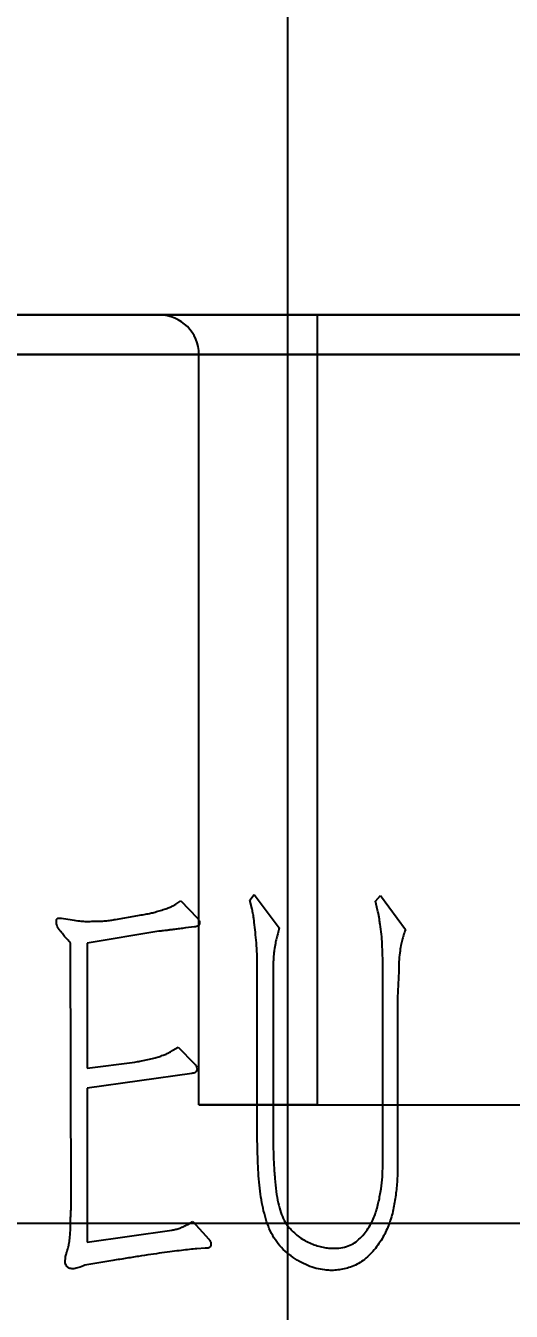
# Model space of a CAD drawing. Header units: millimetres. Extents: x 2 to 292, y 3 to 207.
# Drawn here: x 123.27 to 129.41, y 115.33 to 131.6 of the extents above; entities that cross this region are included whole.
import ezdxf

# ---------------------------------------------------------------- set-up
doc = ezdxf.new("R2010")
doc.units = ezdxf.units.MM
doc.layers.add('图框', color=7, linetype='Continuous')
doc.styles.add('SLDTEXTSTYLE2', font='TXT', dxfattribs={"width": 0.7})
doc.dimstyles.new('SLDDIMSTYLE0', dxfattribs={"dimtxt": 0.18, "dimasz": 4.08, "dimexe": 0, "dimexo": 0.0625, "dimgap": 0, "dimtad": 0, "dimtih": 1, "dimtoh": 1, "dimdec": 0, "dimrnd": 1e-09, "dimzin": 0, "dimdsep": 46, "dimtxsty": 'Standard', "dimsah": 1, "dimcen": 0.09, "dimadec": 0, "dimazin": 0, "dimtfac": 4.08, "dimtdec": 0, "dimtofl": 0, "dimtmove": 0, "dimatfit": 3, "dimfxl": 0, "dimfrac": 2, "dimtolj": 1, "dimtzin": 0, "dimarcsym": 0})
doc.dimstyles.new('SLDDIMSTYLE2', dxfattribs={"dimtxt": 3.5, "dimasz": 4.08, "dimexe": 0, "dimexo": 0.0625, "dimgap": 0.875, "dimtad": 0, "dimtih": 1, "dimtoh": 1, "dimlfac": 2, "dimrnd": 1e-09, "dimzin": 12, "dimdsep": 46, "dimtxsty": 'SLDTEXTSTYLE2', "dimsah": 1, "dimcen": 0.09, "dimadec": 0, "dimazin": 3, "dimtfac": 1, "dimtofl": 0, "dimtmove": 0, "dimatfit": 3, "dimfxl": 0, "dimfrac": 2, "dimtolj": 1, "dimtzin": 12, "dimarcsym": 0})

# ---------------------------------------------------------------- blocks, each defined once
blk = doc.blocks.new('_D_9')
at = {"layer": '图框'}
for p, q in [((126.583, 113.44), (126.583, 142.871)), ((119.583, 141.855), (126.583, 141.855))]:
    blk.add_line(p, q, dxfattribs=at)
blk.add_solid([(126.583, 141.855), (122.503, 142.363), (122.503, 141.347)], dxfattribs=at)
at = {"layer": '图框', "insert": (124.237, 142.871), "char_height": 3.5, "attachment_point": 1, "rotation": 90, "style": 'SLDTEXTSTYLE2'}
blk.add_mtext('157', dxfattribs=at)
blk = doc.blocks.new('_D_10')
at = {"layer": '图框'}
for p, q in [((137.083, 113.44), (137.083, 142.871)), ((126.583, 141.855), (137.083, 141.855))]:
    blk.add_line(p, q, dxfattribs=at)
blk.add_solid([(137.083, 141.855), (133.003, 142.363), (133.003, 141.347)], dxfattribs=at)
at = {"layer": '图框', "insert": (134.737, 142.871), "char_height": 3.5, "attachment_point": 1, "rotation": 90, "style": 'SLDTEXTSTYLE2'}
blk.add_mtext('178', dxfattribs=at)
blk = doc.blocks.new('_D_11')
at = {"layer": '图框'}
for p, q in [((144.083, 113.44), (144.083, 142.871)), ((137.083, 141.855), (144.083, 141.855))]:
    blk.add_line(p, q, dxfattribs=at)
blk.add_solid([(144.083, 141.855), (140.003, 142.363), (140.003, 141.347)], dxfattribs=at)
at = {"layer": '图框', "insert": (141.737, 142.871), "char_height": 3.5, "attachment_point": 1, "rotation": 90, "style": 'SLDTEXTSTYLE2'}
blk.add_mtext('192', dxfattribs=at)
blk = doc.blocks.new('_D_12')
at = {"layer": '图框'}
for p, q in [((154.583, 113.44), (154.583, 142.871)), ((144.083, 141.855), (154.583, 141.855))]:
    blk.add_line(p, q, dxfattribs=at)
blk.add_solid([(154.583, 141.855), (150.503, 142.363), (150.503, 141.347)], dxfattribs=at)
at = {"layer": '图框', "insert": (152.237, 142.871), "char_height": 3.5, "attachment_point": 1, "rotation": 90, "style": 'SLDTEXTSTYLE2'}
blk.add_mtext('213', dxfattribs=at)
blk = doc.blocks.new('_D_13')
at = {"layer": '图框'}
for p, q in [((161.583, 113.44), (161.583, 142.871)), ((154.583, 141.855), (161.583, 141.855))]:
    blk.add_line(p, q, dxfattribs=at)
blk.add_solid([(161.583, 141.855), (157.503, 142.363), (157.503, 141.347)], dxfattribs=at)
at = {"layer": '图框', "insert": (159.237, 142.871), "char_height": 3.5, "attachment_point": 1, "rotation": 90, "style": 'SLDTEXTSTYLE2'}
blk.add_mtext('227', dxfattribs=at)
blk = doc.blocks.new('_D_14')
at = {"layer": '图框'}
for p, q in [((172.083, 113.44), (172.083, 142.871)), ((161.583, 141.855), (172.083, 141.855))]:
    blk.add_line(p, q, dxfattribs=at)
blk.add_solid([(172.083, 141.855), (168.003, 142.363), (168.003, 141.347)], dxfattribs=at)
at = {"layer": '图框', "insert": (169.737, 142.871), "char_height": 3.5, "attachment_point": 1, "rotation": 90, "style": 'SLDTEXTSTYLE2'}
blk.add_mtext('248', dxfattribs=at)
blk = doc.blocks.new('_D_15')
at = {"layer": '图框'}
for p, q in [((179.083, 113.44), (179.083, 142.871)), ((172.083, 141.855), (179.083, 141.855))]:
    blk.add_line(p, q, dxfattribs=at)
blk.add_solid([(179.083, 141.855), (175.003, 142.363), (175.003, 141.347)], dxfattribs=at)
at = {"layer": '图框', "insert": (176.737, 142.871), "char_height": 3.5, "attachment_point": 1, "rotation": 90, "style": 'SLDTEXTSTYLE2'}
blk.add_mtext('262', dxfattribs=at)
blk = doc.blocks.new('_D_16')
at = {"layer": '图框'}
for p, q in [((189.583, 113.44), (189.583, 142.871)), ((179.083, 141.855), (189.583, 141.855))]:
    blk.add_line(p, q, dxfattribs=at)
blk.add_solid([(189.583, 141.855), (185.503, 142.363), (185.503, 141.347)], dxfattribs=at)
at = {"layer": '图框', "insert": (187.237, 142.871), "char_height": 3.5, "attachment_point": 1, "rotation": 90, "style": 'SLDTEXTSTYLE2'}
blk.add_mtext('283', dxfattribs=at)
blk = doc.blocks.new('_D_17')
at = {"layer": '图框'}
for p, q in [((198.083, 128.94), (198.083, 142.871)), ((189.583, 141.855), (198.083, 141.855))]:
    blk.add_line(p, q, dxfattribs=at)
blk.add_solid([(198.083, 141.855), (194.003, 142.363), (194.003, 141.347)], dxfattribs=at)
at = {"layer": '图框', "insert": (195.737, 142.871), "char_height": 3.5, "attachment_point": 1, "rotation": 90, "style": 'SLDTEXTSTYLE2'}
blk.add_mtext('300', dxfattribs=at)

msp = doc.modelspace()

# ---------------------------------------------------------------- linework, layer by layer
at = {"color": 7, "linetype": 'Continuous', "lineweight": 25}
for p, q in [((197.58308136, 127.94026728), (48.58308136, 127.94026728)), ((53.29018814, 127.94026728), (197.58308136, 127.94026728)), ((126.95808136, 127.94026728), (124.95808136, 127.94026728)), ((124.95808136, 127.94026728), (126.95808136, 127.94026728)), ((126.95808136, 127.94026728), (136.70808136, 127.94026728)), ((126.95808136, 127.44026728), (126.95808136, 127.94026728)), ((126.95808136, 127.44026728), (126.95808136, 127.94026728)), ((48.58308136, 127.44026728), (197.58308136, 127.44026728)), ((197.58308136, 127.44026728), (53.29018814, 127.44026728)), ((126.95808136, 127.44026728), (125.45808136, 127.44026728)), ((125.45808136, 117.94026728), (125.45808136, 127.44026728)), ((125.45808136, 127.44026728), (126.95808136, 127.44026728)), ((126.95808136, 117.94026728), (126.95808136, 127.44026728)), ((136.70808136, 127.44026728), (126.95808136, 127.44026728)), ((125.16442367, 120.48181852), (125.22941408, 120.52443519)), ((125.22941408, 120.52443519), (125.43717031, 120.30922104)), ((126.10092484, 120.5318931), (126.15845733, 120.60434143)), ((126.12969109, 120.41682811), (126.10092484, 120.5318931)), ((126.15845733, 120.60434143), (126.47488606, 120.17924021)), ((127.69052637, 120.51804269), (127.75551678, 120.5894256)), ((127.71929262, 120.4029777), (127.69052637, 120.51804269)), ((127.75551678, 120.5894256), (128.07194551, 120.15793188)), ((123.71865337, 120.30176312), (123.85502669, 120.28045479)), ((124.4015854, 120.28791271), (124.68285537, 120.33798728)), ((124.9481441, 120.13662355), (124.04254001, 119.9853344)), ((124.1000725, 120.26553896), (124.12138084, 120.26553896)), ((125.40201156, 120.19415605), (125.28694657, 120.17924021)), ((123.84117628, 116.69213176), (123.83371836, 119.9853344)), ((124.04254001, 119.9853344), (124.04254001, 118.40319078)), ((126.1946815, 117.64141793), (126.1946815, 119.68382151)), ((127.78428303, 117.82040791), (127.78428303, 119.66890567)), ((126.39604523, 119.59006485), (126.39604523, 117.62650209)), ((127.98564676, 119.63268151), (127.97073093, 119.29494445)), ((127.97073093, 119.29494445), (127.97073093, 117.58388543)), ((125.1281995, 118.63332076), (125.19318991, 118.66954492)), ((125.19318991, 118.66954492), (125.40201156, 118.46072327)), ((124.04254001, 118.40319078), (124.64663121, 118.48203161)), ((125.3657874, 118.33820037), (124.04254001, 118.15175247)), ((124.04254001, 118.15175247), (124.04254001, 116.20310555)), ((125.45808136, 117.94026728), (126.95808136, 117.94026728)), ((126.95808136, 117.94026728), (125.45808136, 117.94026728)), ((126.95808136, 117.94026728), (136.70808136, 117.94026728)), ((54.33308136, 116.44026728), (191.83308136, 116.44026728)), ((123.83371836, 116.37570303), (123.83371836, 116.51207635)), ((125.31571282, 116.42577761), (125.37963781, 116.46200177)), ((125.37963781, 116.46200177), (125.58100155, 116.23826429)), ((124.04254001, 116.20310555), (125.11434909, 116.35332928)), ((125.53838488, 116.1231993), (125.43077781, 116.1168068)), ((124.3440529, 115.96551765), (124.01377376, 115.90798515))]:
    msp.add_line(p, q, dxfattribs=at)
msp.add_arc((124.95808136, 127.44026728), 0.5, 0, 90, dxfattribs=at)
msp.add_arc((124.95808136, 127.44026728), 0.5, 0, 90, dxfattribs=at)
for points, knots in [([(124.68285537, 120.33798728), (124.71057827, 120.34210278), (124.75972978, 120.34939939), (124.82844243, 120.36157837), (124.89172748, 120.37660007), (124.95614388, 120.39559565), (125.02080579, 120.41515643), (125.07893131, 120.43645713), (125.12636946, 120.45763102), (125.15284618, 120.47445979), (125.16442367, 120.48181852)], [0, 0, 0, 0, 0.1661993426, 0.2946643466, 0.4136850343, 0.5516711673, 0.6928820445, 0.814154525, 0.9187352229, 1, 1, 1, 1]), ([(124.68285537, 120.33798728), (124.71057827, 120.34210278), (124.75972978, 120.34939939), (124.82844243, 120.36157837), (124.89172748, 120.37660007), (124.95614388, 120.39559565), (125.02080579, 120.41515643), (125.07893131, 120.43645713), (125.12636946, 120.45763102), (125.15284618, 120.47445979), (125.16442367, 120.48181852)], [0, 0, 0, 0, 0.1661993426, 0.2946643466, 0.4136850343, 0.5516711673, 0.6928820445, 0.814154525, 0.9187352229, 1, 1, 1, 1]), ([(123.83371836, 119.9853344), (123.81963403, 120.00212592), (123.79131641, 120.03588657), (123.74803203, 120.08318173), (123.71353575, 120.12890776), (123.6826606, 120.165386), (123.66493907, 120.19981846), (123.65506749, 120.23252373), (123.65703157, 120.26074038), (123.65242394, 120.2884881), (123.68124173, 120.30856185), (123.70390777, 120.30444281), (123.71865337, 120.30176312)], [0, 0, 0, 0, 0.153483591, 0.3085905438, 0.4484103556, 0.5548538687, 0.641610315, 0.718824125, 0.7885014218, 0.8432694789, 0.898037536, 1, 1, 1, 1]), ([(123.83371836, 119.9853344), (123.81963403, 120.00212592), (123.79131641, 120.03588657), (123.74803203, 120.08318173), (123.71353575, 120.12890776), (123.6826606, 120.165386), (123.66493907, 120.19981846), (123.65506749, 120.23252373), (123.65703157, 120.26074038), (123.65242394, 120.2884881), (123.68124173, 120.30856185), (123.70390777, 120.30444281), (123.71865337, 120.30176312)], [0, 0, 0, 0, 0.153483591, 0.3085905438, 0.4484103556, 0.5548538687, 0.641610315, 0.718824125, 0.7885014218, 0.8432694789, 0.898037536, 1, 1, 1, 1]), ([(124.12138084, 120.26553896), (124.14872354, 120.26590004), (124.20022146, 120.26658012), (124.27391904, 120.26746224), (124.34024267, 120.27485907), (124.38175446, 120.28369271), (124.4015854, 120.28791271)], [0, 0, 0, 0, 0.2911399261, 0.548340004, 0.7842338562, 1, 1, 1, 1]), ([(124.12138084, 120.26553896), (124.14872354, 120.26590004), (124.20022146, 120.26658012), (124.27391904, 120.26746224), (124.34024267, 120.27485907), (124.38175446, 120.28369271), (124.4015854, 120.28791271)], [0, 0, 0, 0, 0.2911399261, 0.548340004, 0.7842338562, 1, 1, 1, 1]), ([(125.43717031, 120.30922104), (125.44471931, 120.29678787), (125.45702722, 120.27651683), (125.46817939, 120.24710268), (125.46284706, 120.22352943), (125.44849268, 120.2066914), (125.42705848, 120.19532318), (125.41068518, 120.19456022), (125.40201156, 120.19415605)], [0, 0, 0, 0, 0.2711939647, 0.4421549627, 0.5635795273, 0.6993363175, 0.8407259478, 1, 1, 1, 1]), ([(125.43717031, 120.30922104), (125.44471931, 120.29678787), (125.45702722, 120.27651683), (125.46817939, 120.24710268), (125.46284706, 120.22352943), (125.44849268, 120.2066914), (125.42705848, 120.19532318), (125.41068518, 120.19456022), (125.40201156, 120.19415605)], [0, 0, 0, 0, 0.2711939647, 0.4421549627, 0.5635795273, 0.6993363175, 0.8407259478, 1, 1, 1, 1]), ([(126.1946815, 119.68382151), (126.19457121, 119.73853044), (126.19436337, 119.8416332), (126.18493172, 119.98868936), (126.17300085, 120.12184057), (126.16183898, 120.22521394), (126.15114369, 120.29995507), (126.14569365, 120.34674267), (126.13798989, 120.38470619), (126.13225506, 120.40690381), (126.12969109, 120.41682811)], [0, 0, 0, 0, 0.2225947378, 0.4194951099, 0.5994159073, 0.7666838434, 0.8425172659, 0.9066989348, 0.9582861715, 1, 1, 1, 1]), ([(126.1946815, 119.68382151), (126.19457121, 119.73853044), (126.19436337, 119.8416332), (126.18493172, 119.98868936), (126.17300085, 120.12184057), (126.16183898, 120.22521394), (126.15114369, 120.29995507), (126.14569365, 120.34674267), (126.13798989, 120.38470619), (126.13225506, 120.40690381), (126.12969109, 120.41682811)], [0, 0, 0, 0, 0.2225947378, 0.4194951099, 0.5994159073, 0.7666838434, 0.8425172659, 0.9066989348, 0.9582861715, 1, 1, 1, 1]), ([(127.78428303, 119.66890567), (127.78386162, 119.72431292), (127.7830861, 119.82627809), (127.77784633, 119.97019208), (127.76850649, 120.10074535), (127.75470225, 120.20388666), (127.74302801, 120.28150389), (127.73647694, 120.33081043), (127.72765821, 120.37008398), (127.72181877, 120.39304481), (127.71929262, 120.4029777)], [0, 0, 0, 0, 0.22505347445, 0.41416275347, 0.58487590964, 0.75646446129, 0.83663861591, 0.90375899266, 0.95836601937, 1, 1, 1, 1]), ([(127.78428303, 119.66890567), (127.78386162, 119.72431292), (127.7830861, 119.82627809), (127.77784633, 119.97019208), (127.76850649, 120.10074535), (127.75470225, 120.20388666), (127.74302801, 120.28150389), (127.73647694, 120.33081043), (127.72765821, 120.37008398), (127.72181877, 120.39304481), (127.71929262, 120.4029777)], [0, 0, 0, 0, 0.22505347445, 0.41416275347, 0.58487590964, 0.75646446129, 0.83663861591, 0.90375899266, 0.95836601937, 1, 1, 1, 1]), ([(123.85502669, 120.28045479), (123.88519449, 120.27631435), (123.93798779, 120.26906862), (124.00755726, 120.26237452), (124.0594102, 120.25960499), (124.08801797, 120.2637798), (124.1000725, 120.26553896)], [0, 0, 0, 0, 0.3706574262, 0.6486462911, 0.8519491008, 1, 1, 1, 1]), ([(123.85502669, 120.28045479), (123.88519449, 120.27631435), (123.93798779, 120.26906862), (124.00755726, 120.26237452), (124.0594102, 120.25960499), (124.08801797, 120.2637798), (124.1000725, 120.26553896)], [0, 0, 0, 0, 0.3706574262, 0.6486462911, 0.8519491008, 1, 1, 1, 1]), ([(125.28694657, 120.17924021), (125.26208396, 120.17606631), (125.21554822, 120.17012565), (125.15022222, 120.16145099), (125.09407531, 120.15426135), (125.04729877, 120.14742477), (125.00958618, 120.14333817), (124.98116921, 120.14020251), (124.96164975, 120.13794569), (124.95169627, 120.13697129), (124.9481441, 120.13662355)], [0, 0, 0, 0, 0.2201923601, 0.4121374105, 0.5789293611, 0.7174764583, 0.8273846004, 0.912140933, 0.9686451547, 1, 1, 1, 1]), ([(125.28694657, 120.17924021), (125.26208396, 120.17606631), (125.21554822, 120.17012565), (125.15022222, 120.16145099), (125.09407531, 120.15426135), (125.04729877, 120.14742477), (125.00958618, 120.14333817), (124.98116921, 120.14020251), (124.96164975, 120.13794569), (124.95169627, 120.13697129), (124.9481441, 120.13662355)], [0, 0, 0, 0, 0.2201923601, 0.4121374105, 0.5789293611, 0.7174764583, 0.8273846004, 0.912140933, 0.9686451547, 1, 1, 1, 1]), ([(126.47488606, 120.17924021), (126.46869534, 120.15503773), (126.45729423, 120.11046534), (126.43746396, 120.04556526), (126.42317424, 119.97491634), (126.41064408, 119.90645181), (126.40249064, 119.83596738), (126.39860069, 119.76626417), (126.39686725, 119.68276542), (126.39633181, 119.62238319), (126.39604523, 119.59006485)], [0, 0, 0, 0, 0.1254680343, 0.231067631, 0.3405719673, 0.4871926401, 0.5805596671, 0.6967185387, 0.8376748318, 1, 1, 1, 1]), ([(126.47488606, 120.17924021), (126.46869534, 120.15503773), (126.45729423, 120.11046534), (126.43746396, 120.04556526), (126.42317424, 119.97491634), (126.41064408, 119.90645181), (126.40249064, 119.83596738), (126.39860069, 119.76626417), (126.39686725, 119.68276542), (126.39633181, 119.62238319), (126.39604523, 119.59006485)], [0, 0, 0, 0, 0.1254680343, 0.231067631, 0.3405719673, 0.4871926401, 0.5805596671, 0.6967185387, 0.8376748318, 1, 1, 1, 1]), ([(128.07194551, 120.15793188), (128.06321573, 120.13385924), (128.04728517, 120.08993017), (128.0266377, 120.0233846), (128.01244108, 119.94866609), (127.99778718, 119.85790786), (127.98701668, 119.74940113), (127.98611391, 119.67248333), (127.98564676, 119.63268151)], [0, 0, 0, 0, 0.14349492421, 0.26185732941, 0.3898632657, 0.56914359465, 0.777049407, 1, 1, 1, 1]), ([(128.07194551, 120.15793188), (128.06321573, 120.13385924), (128.04728517, 120.08993017), (128.0266377, 120.0233846), (128.01244108, 119.94866609), (127.99778718, 119.85790786), (127.98701668, 119.74940113), (127.98611391, 119.67248333), (127.98564676, 119.63268151)], [0, 0, 0, 0, 0.14349492421, 0.26185732941, 0.3898632657, 0.56914359465, 0.777049407, 1, 1, 1, 1]), ([(124.64663121, 118.48203161), (124.66830878, 118.48549645), (124.71639767, 118.49318277), (124.79079013, 118.50711014), (124.8650636, 118.524178), (124.931738, 118.54213423), (124.98891897, 118.56259438), (125.04108871, 118.58199162), (125.08815384, 118.60462872), (125.11528843, 118.6240702), (125.1281995, 118.63332076)], [0, 0, 0, 0, 0.1293702375, 0.2869911973, 0.4458991061, 0.5784302794, 0.6935961493, 0.8035872868, 0.9065437321, 1, 1, 1, 1]), ([(124.64663121, 118.48203161), (124.66830878, 118.48549645), (124.71639767, 118.49318277), (124.79079013, 118.50711014), (124.8650636, 118.524178), (124.931738, 118.54213423), (124.98891897, 118.56259438), (125.04108871, 118.58199162), (125.08815384, 118.60462872), (125.11528843, 118.6240702), (125.1281995, 118.63332076)], [0, 0, 0, 0, 0.1293702375, 0.2869911973, 0.4458991061, 0.5784302794, 0.6935961493, 0.8035872868, 0.9065437321, 1, 1, 1, 1]), ([(125.40201156, 118.46072327), (125.41163435, 118.44862826), (125.42762589, 118.42852826), (125.43659885, 118.39486985), (125.42892187, 118.36931496), (125.41383514, 118.35099339), (125.39156034, 118.33920032), (125.37482192, 118.33855089), (125.3657874, 118.33820037)], [0, 0, 0, 0, 0.2663945049, 0.442705447, 0.5771773433, 0.7127721977, 0.8449695639, 1, 1, 1, 1]), ([(125.40201156, 118.46072327), (125.41163435, 118.44862826), (125.42762589, 118.42852826), (125.43659885, 118.39486985), (125.42892187, 118.36931496), (125.41383514, 118.35099339), (125.39156034, 118.33920032), (125.37482192, 118.33855089), (125.3657874, 118.33820037)], [0, 0, 0, 0, 0.2663945049, 0.442705447, 0.5771773433, 0.7127721977, 0.8449695639, 1, 1, 1, 1]), ([(127.15142558, 116.1231993), (127.18571113, 116.12341709), (127.25209192, 116.12383876), (127.34593863, 116.15005727), (127.43123466, 116.19015034), (127.50155952, 116.25192178), (127.56169594, 116.32130343), (127.61405101, 116.39455959), (127.65552552, 116.47130614), (127.69756275, 116.57695964), (127.7341307, 116.71178912), (127.76324187, 116.87206396), (127.78042343, 117.02449372), (127.78452214, 117.13602287), (127.78424146, 117.21276508), (127.78429872, 117.26426055), (127.78427761, 117.32747514), (127.78428486, 117.40276462), (127.78428242, 117.49012877), (127.78428322, 117.58956765), (127.78428297, 117.70108125), (127.78428301, 117.7792118), (127.78428303, 117.82040791)], [0, 0, 0, 0, 0.0507916422, 0.0983384819, 0.1437070306, 0.1898443856, 0.236268264, 0.280246389, 0.3235109359, 0.3657006832, 0.4491637143, 0.5308262131, 0.60790392, 0.6771699303, 0.6967193781, 0.7220808238, 0.753782631, 0.7907680727, 0.8340938758, 0.8837600404, 0.9387098395, 1, 1, 1, 1]), ([(127.15142558, 116.1231993), (127.18571113, 116.12341709), (127.25209192, 116.12383876), (127.34593863, 116.15005727), (127.43123466, 116.19015034), (127.50155952, 116.25192178), (127.56169594, 116.32130343), (127.61405101, 116.39455959), (127.65552552, 116.47130614), (127.69756275, 116.57695964), (127.7341307, 116.71178912), (127.76324187, 116.87206396), (127.78042343, 117.02449372), (127.78452214, 117.13602287), (127.78424146, 117.21276508), (127.78429872, 117.26426055), (127.78427761, 117.32747514), (127.78428486, 117.40276462), (127.78428242, 117.49012877), (127.78428322, 117.58956765), (127.78428297, 117.70108125), (127.78428301, 117.7792118), (127.78428303, 117.82040791)], [0, 0, 0, 0, 0.0507916422, 0.0983384819, 0.1437070306, 0.1898443856, 0.236268264, 0.280246389, 0.3235109359, 0.3657006832, 0.4491637143, 0.5308262131, 0.60790392, 0.6771699303, 0.6967193781, 0.7220808238, 0.753782631, 0.7907680727, 0.8340938758, 0.8837600404, 0.9387098395, 1, 1, 1, 1]), ([(127.05021101, 115.85045266), (127.01410617, 115.85578008), (126.94094176, 115.86657581), (126.8330478, 115.90330375), (126.72587136, 115.95627083), (126.6211656, 116.02452373), (126.52288012, 116.10614377), (126.44040465, 116.20366154), (126.37213443, 116.31207916), (126.32176718, 116.43332968), (126.28311291, 116.56370557), (126.252695, 116.70234597), (126.22874342, 116.84882811), (126.21048728, 117.05546058), (126.1980325, 117.32056457), (126.19580179, 117.53415128), (126.1946815, 117.64141793)], [0, 0, 0, 0, 0.0496810053, 0.1006757609, 0.1546029367, 0.2123600475, 0.2707692086, 0.3281270344, 0.3857723801, 0.4447807072, 0.506517788, 0.5710190736, 0.6382127693, 0.7087571208, 0.8537331933, 1, 1, 1, 1]), ([(127.05021101, 115.85045266), (127.01410617, 115.85578008), (126.94094176, 115.86657581), (126.8330478, 115.90330375), (126.72587136, 115.95627083), (126.6211656, 116.02452373), (126.52288012, 116.10614377), (126.44040465, 116.20366154), (126.37213443, 116.31207916), (126.32176718, 116.43332968), (126.28311291, 116.56370557), (126.252695, 116.70234597), (126.22874342, 116.84882811), (126.21048728, 117.05546058), (126.1980325, 117.32056457), (126.19580179, 117.53415128), (126.1946815, 117.64141793)], [0, 0, 0, 0, 0.0496810053, 0.1006757609, 0.1546029367, 0.2123600475, 0.2707692086, 0.3281270344, 0.3857723801, 0.4447807072, 0.506517788, 0.5710190736, 0.6382127693, 0.7087571208, 0.8537331933, 1, 1, 1, 1]), ([(126.39604523, 117.62650209), (126.39633905, 117.55085151), (126.39689926, 117.40661165), (126.40420501, 117.20016809), (126.41704296, 117.01435581), (126.43302363, 116.84885623), (126.45597071, 116.70436379), (126.49044359, 116.58170307), (126.53086987, 116.47833633), (126.58654461, 116.39746679), (126.64804817, 116.33241208), (126.71364594, 116.27661829), (126.78359298, 116.22831718), (126.85847839, 116.19033276), (126.93433424, 116.16090942), (127.00885879, 116.13953239), (127.08095823, 116.12579163), (127.12828507, 116.12405059), (127.15142558, 116.1231993)], [0, 0, 0, 0, 0.1190544384, 0.2269962283, 0.3250362806, 0.4121286543, 0.4886695956, 0.5548486946, 0.6124604771, 0.6623764357, 0.7082484575, 0.7530490141, 0.7976959044, 0.8416908259, 0.8848686995, 0.9255584267, 0.9636017101, 1, 1, 1, 1]), ([(126.39604523, 117.62650209), (126.39633905, 117.55085151), (126.39689926, 117.40661165), (126.40420501, 117.20016809), (126.41704296, 117.01435581), (126.43302363, 116.84885623), (126.45597071, 116.70436379), (126.49044359, 116.58170307), (126.53086987, 116.47833633), (126.58654461, 116.39746679), (126.64804817, 116.33241208), (126.71364594, 116.27661829), (126.78359298, 116.22831718), (126.85847839, 116.19033276), (126.93433424, 116.16090942), (127.00885879, 116.13953239), (127.08095823, 116.12579163), (127.12828507, 116.12405059), (127.15142558, 116.1231993)], [0, 0, 0, 0, 0.1190544384, 0.2269962283, 0.3250362806, 0.4121286543, 0.4886695956, 0.5548486946, 0.6124604771, 0.6623764357, 0.7082484575, 0.7530490141, 0.7976959044, 0.8416908259, 0.8848686995, 0.9255584267, 0.9636017101, 1, 1, 1, 1]), ([(127.97073093, 117.58388543), (127.97072657, 117.53949305), (127.97071825, 117.45496994), (127.97077371, 117.3352885), (127.97059969, 117.22945601), (127.97130865, 117.105833), (127.96616398, 116.95520752), (127.94699704, 116.77289282), (127.9156038, 116.58811563), (127.86847453, 116.43903617), (127.82051121, 116.32450244), (127.77594961, 116.2408463), (127.72015882, 116.1613108), (127.66055715, 116.08272578), (127.59199731, 116.01358732), (127.51886352, 115.95412394), (127.43968408, 115.9096603), (127.35769849, 115.87766552), (127.27570727, 115.85814352), (127.19696263, 115.84626779), (127.12177549, 115.84186095), (127.07361936, 115.84764236), (127.05021101, 115.85045266)], [0, 0, 0, 0, 0.0592198356, 0.112754567, 0.1596566767, 0.2003999236, 0.2776748884, 0.3605488114, 0.4448312671, 0.5272434933, 0.5684250879, 0.6103948668, 0.6533634998, 0.697906895, 0.7417929088, 0.7829308788, 0.8232421475, 0.8623925058, 0.8999660798, 0.9354094359, 0.9686029858, 1, 1, 1, 1]), ([(127.97073093, 117.58388543), (127.97072657, 117.53949305), (127.97071825, 117.45496994), (127.97077371, 117.3352885), (127.97059969, 117.22945601), (127.97130865, 117.105833), (127.96616398, 116.95520752), (127.94699704, 116.77289282), (127.9156038, 116.58811563), (127.86847453, 116.43903617), (127.82051121, 116.32450244), (127.77594961, 116.2408463), (127.72015882, 116.1613108), (127.66055715, 116.08272578), (127.59199731, 116.01358732), (127.51886352, 115.95412394), (127.43968408, 115.9096603), (127.35769849, 115.87766552), (127.27570727, 115.85814352), (127.19696263, 115.84626779), (127.12177549, 115.84186095), (127.07361936, 115.84764236), (127.05021101, 115.85045266)], [0, 0, 0, 0, 0.0592198356, 0.112754567, 0.1596566767, 0.2003999236, 0.2776748884, 0.3605488114, 0.4448312671, 0.5272434933, 0.5684250879, 0.6103948668, 0.6533634998, 0.697906895, 0.7417929088, 0.7829308788, 0.8232421475, 0.8623925058, 0.8999660798, 0.9354094359, 0.9686029858, 1, 1, 1, 1]), ([(123.83371836, 116.51207635), (123.83489365, 116.5319594), (123.83705483, 116.56852118), (123.83847748, 116.61828558), (123.84163059, 116.65836156), (123.84131488, 116.68182882), (123.84117628, 116.69213176)], [0, 0, 0, 0, 0.331489209, 0.6095564177, 0.8285817456, 1, 1, 1, 1]), ([(123.83371836, 116.51207635), (123.83489365, 116.5319594), (123.83705483, 116.56852118), (123.83847748, 116.61828558), (123.84163059, 116.65836156), (123.84131488, 116.68182882), (123.84117628, 116.69213176)], [0, 0, 0, 0, 0.331489209, 0.6095564177, 0.8285817456, 1, 1, 1, 1]), ([(125.11434909, 116.35332928), (125.13109204, 116.35664011), (125.16492245, 116.36332988), (125.21558909, 116.37803554), (125.26565221, 116.40012263), (125.29875341, 116.41708628), (125.31571282, 116.42577761)], [0, 0, 0, 0, 0.2380737384, 0.4810462066, 0.7341138173, 1, 1, 1, 1]), ([(125.11434909, 116.35332928), (125.13109204, 116.35664011), (125.16492245, 116.36332988), (125.21558909, 116.37803554), (125.26565221, 116.40012263), (125.29875341, 116.41708628), (125.31571282, 116.42577761)], [0, 0, 0, 0, 0.2380737384, 0.4810462066, 0.7341138173, 1, 1, 1, 1]), ([(123.76872795, 116.00813431), (123.76993454, 116.01635525), (123.77336417, 116.03972257), (123.78913166, 116.08014714), (123.80324669, 116.13310934), (123.81793907, 116.19684642), (123.82665242, 116.27825327), (123.83111693, 116.33982547), (123.83371836, 116.37570303)], [0, 0, 0, 0, 0.0663954146, 0.1887233652, 0.3453795784, 0.5054831261, 0.711849543, 1, 1, 1, 1]), ([(123.76872795, 116.00813431), (123.76993454, 116.01635525), (123.77336417, 116.03972257), (123.78913166, 116.08014714), (123.80324669, 116.13310934), (123.81793907, 116.19684642), (123.82665242, 116.27825327), (123.83111693, 116.33982547), (123.83371836, 116.37570303)], [0, 0, 0, 0, 0.0663954146, 0.1887233652, 0.3453795784, 0.5054831261, 0.711849543, 1, 1, 1, 1]), ([(125.58100155, 116.23826429), (125.59115893, 116.22634389), (125.60792728, 116.20666504), (125.61234688, 116.17198228), (125.60346302, 116.149982), (125.59286786, 116.13172084), (125.56820759, 116.12410348), (125.55005797, 116.12355321), (125.53838488, 116.1231993)], [0, 0, 0, 0, 0.2681670925, 0.4427047548, 0.5740383194, 0.6806729863, 0.7946220894, 1, 1, 1, 1]), ([(125.58100155, 116.23826429), (125.59115893, 116.22634389), (125.60792728, 116.20666504), (125.61234688, 116.17198228), (125.60346302, 116.149982), (125.59286786, 116.13172084), (125.56820759, 116.12410348), (125.55005797, 116.12355321), (125.53838488, 116.1231993)], [0, 0, 0, 0, 0.2681670925, 0.4427047548, 0.5740383194, 0.6806729863, 0.7946220894, 1, 1, 1, 1]), ([(125.43077781, 116.1168068), (125.40058076, 116.11407007), (125.33550382, 116.1081722), (125.23178521, 116.09642868), (125.11505978, 116.08093689), (124.98566255, 116.06446098), (124.84330794, 116.04376619), (124.68841648, 116.02063511), (124.52057871, 115.99343416), (124.40443274, 115.97506636), (124.3440529, 115.96551765)], [0, 0, 0, 0, 0.0828858784, 0.1786254266, 0.2853160131, 0.4047724362, 0.5352047421, 0.6785471897, 0.8328889892, 1, 1, 1, 1]), ([(125.43077781, 116.1168068), (125.40058076, 116.11407007), (125.33550382, 116.1081722), (125.23178521, 116.09642868), (125.11505978, 116.08093689), (124.98566255, 116.06446098), (124.84330794, 116.04376619), (124.68841648, 116.02063511), (124.52057871, 115.99343416), (124.40443274, 115.97506636), (124.3440529, 115.96551765)], [0, 0, 0, 0, 0.0828858784, 0.1786254266, 0.2853160131, 0.4047724362, 0.5352047421, 0.6785471897, 0.8328889892, 1, 1, 1, 1]), ([(124.01377376, 115.90798515), (123.98803722, 115.89799074), (123.94224986, 115.88020989), (123.87914889, 115.8617365), (123.82512971, 115.86441386), (123.78134302, 115.89088317), (123.76081428, 115.94561849), (123.76584868, 115.98538883), (123.76872795, 116.00813431)], [0, 0, 0, 0, 0.2300529424, 0.4092826404, 0.5428144271, 0.6690828024, 0.810741634, 1, 1, 1, 1]), ([(124.01377376, 115.90798515), (123.98803722, 115.89799074), (123.94224986, 115.88020989), (123.87914889, 115.8617365), (123.82512971, 115.86441386), (123.78134302, 115.89088317), (123.76081428, 115.94561849), (123.76584868, 115.98538883), (123.76872795, 116.00813431)], [0, 0, 0, 0, 0.2300529424, 0.4092826404, 0.5428144271, 0.6690828024, 0.810741634, 1, 1, 1, 1])]:
    msp.add_open_spline(points, degree=3, knots=knots, dxfattribs=at)

# ---------------------------------------------------------------- dimensions: what is measured, and where the dimension line sits
at = {"layer": '图框'}
for feature_location, offset, picture, middle in [((126.58308136, 111.94026728), (0, 30.93106742), '_D_9', (126.58308136, 145.17307073)), ((137.08308136, 111.94026728), (0, 30.93106742), '_D_10', (137.08308136, 145.17064021)), ((144.08308136, 111.94026728), (0, 30.93106742), '_D_11', (144.08308136, 145.17307096)), ((154.58308136, 111.94026728), (0, 30.93106742), '_D_12', (154.58308136, 145.17550125)), ((161.58308136, 111.94026728), (0, 30.93106742), '_D_13', (161.58308136, 145.17307073)), ((172.08308136, 111.94026728), (0, 30.93106742), '_D_14', (172.08308136, 145.17307073)), ((179.08308136, 111.94026728), (0, 30.93106742), '_D_15', (179.08308136, 145.17307096)), ((189.58308136, 111.94026728), (0, 30.93106742), '_D_16', (189.58308136, 145.17307096)), ((198.08308136, 127.44026728), (0, 15.43106742), '_D_17', (198.08308136, 145.17550125))]:
    dim = msp.add_ordinate_dim(feature_location=feature_location, offset=offset, dtype=1, origin=(48.08308136, 127.44026728), dimstyle='SLDDIMSTYLE2', dxfattribs=at)
    dim.commit()
    dim.dimension.update_dxf_attribs({"geometry": picture, "text_midpoint": middle})

# ---------------------------------------------------------------- leaders
msp.add_leader([(119.08196042, 115.63417309), (145.76168224, 98.15420572)], dimstyle='SLDDIMSTYLE0', dxfattribs=at)

doc.saveas('drawing.dxf')
